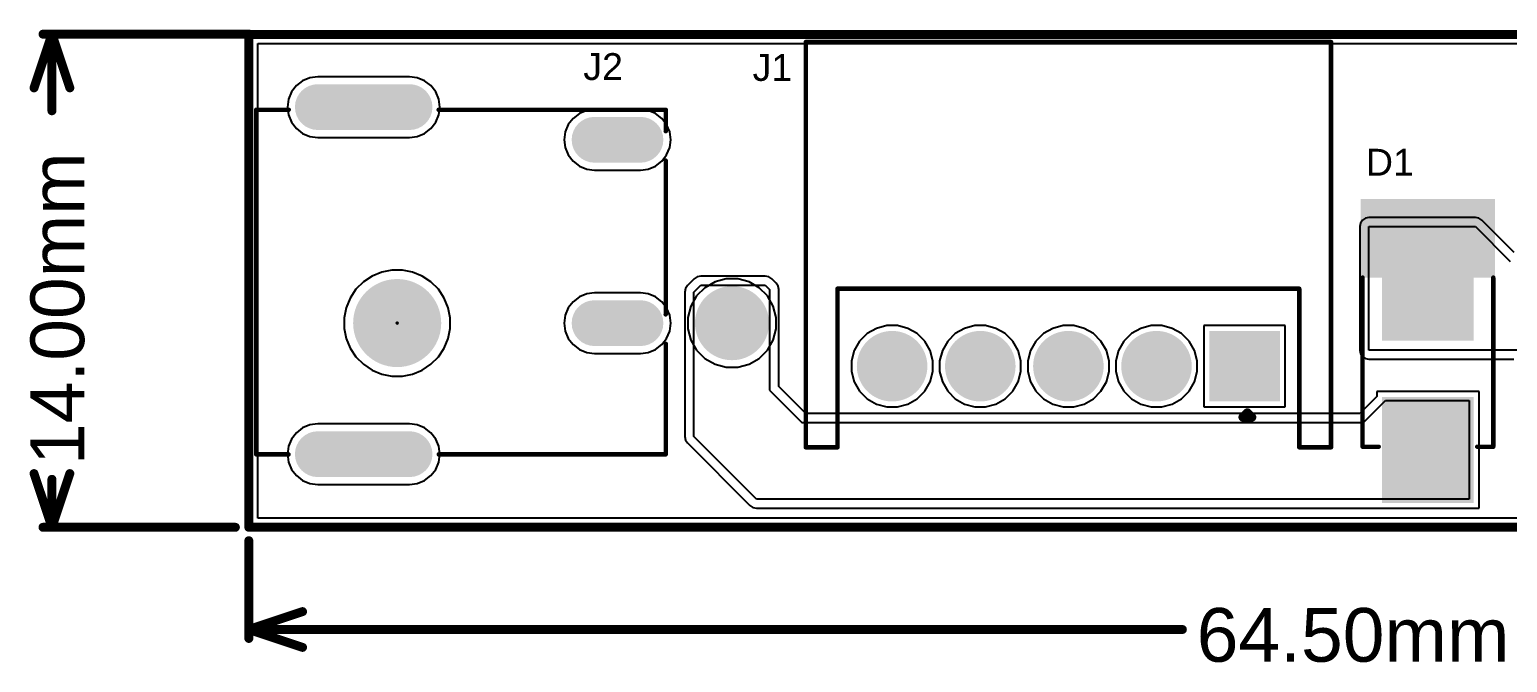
# Model space of a CAD drawing. Header units: inches. Extents: x -0.24 to 2.54, y -0.15 to 0.56.
# Drawn here: x -0.245 to 1.406, y -0.151 to 0.556 of the extents above; entities that cross this region are included whole.
import ezdxf

# ---------------------------------------------------------------- set-up
doc = ezdxf.new("R2010")
doc.units = ezdxf.units.IN
doc.header["$MEASUREMENT"] = 0
for name, color, linetype in [('Board Outline', 216, 'Continuous'), ('Bottom Layer', 5, 'Continuous'), ('Bottom Solder', 6, 'Continuous'), ('Multi-Layer', 9, 'Continuous'), ('Pad Holes', 156, 'Continuous'), ('Top Layer', 1, 'Continuous'), ('Top Overlay', 2, 'Continuous'), ('Top Paste', 8, 'Continuous'), ('Top Solder', 216, 'Continuous')]:
    doc.layers.add(name, color=color, linetype=linetype)
doc.styles.add('Arial', font='', dxfattribs={"height": 0.2})
doc.styles.get('Arial').set_extended_font_data('Arial')

# ---------------------------------------------------------------- blocks, each defined once
blk = doc.blocks.new('DC_044K_D025_1')
at = {"layer": 'Bottom Layer'}
h = blk.add_hatch(color=5, dxfattribs=at)
edge = h.paths.add_edge_path()
edge.add_arc((-0.1545, 0.1939), 0.0236, 270, 450)
edge.add_line((-0.1545, 0.2175), (-0.2569, 0.2175))
edge.add_arc((-0.2569, 0.1939), 0.0236, 90, 270)
edge.add_line((-0.2569, 0.1703), (-0.1545, 0.1703))
h = blk.add_hatch(color=5, dxfattribs=at)
edge = h.paths.add_edge_path()
edge.add_arc((0.1034, 0.1574), 0.0236, 270, 450)
edge.add_line((0.1034, 0.181), (0.0522, 0.181))
edge.add_arc((0.0522, 0.1574), 0.0236, 90, 270)
edge.add_line((0.0522, 0.1337), (0.1034, 0.1337))
h = blk.add_hatch(color=5, dxfattribs=at)
edge = h.paths.add_edge_path()
edge.add_arc((0.2057, -0.0475), 0.0394, 0, 360)
h = blk.add_hatch(color=5, dxfattribs=at)
edge = h.paths.add_edge_path()
edge.add_arc((0.1034, -0.0475), 0.0236, 270, 450)
edge.add_line((0.1034, -0.0239), (0.0522, -0.0239))
edge.add_arc((0.0522, -0.0475), 0.0236, 90, 270)
edge.add_line((0.0522, -0.0711), (0.1034, -0.0711))
h = blk.add_hatch(color=5, dxfattribs=at)
edge = h.paths.add_edge_path()
edge.add_arc((-0.1545, -0.1939), 0.0236, 270, 450)
edge.add_line((-0.1545, -0.1703), (-0.2569, -0.1703))
edge.add_arc((-0.2569, -0.1939), 0.0236, 90, 270)
edge.add_line((-0.2569, -0.2175), (-0.1545, -0.2175))
at = {"layer": 'Bottom Solder'}
h = blk.add_hatch(color=6, dxfattribs=at)
edge = h.paths.add_edge_path()
edge.add_arc((-0.1545, 0.1939), 0.0256, 270, 450)
edge.add_line((-0.1545, 0.2195), (-0.2569, 0.2195))
edge.add_arc((-0.2569, 0.1939), 0.0256, 90, 270)
edge.add_line((-0.2569, 0.1683), (-0.1545, 0.1683))
h = blk.add_hatch(color=6, dxfattribs=at)
edge = h.paths.add_edge_path()
edge.add_arc((0.1034, 0.1574), 0.0256, 270, 450)
edge.add_line((0.1034, 0.183), (0.0522, 0.183))
edge.add_arc((0.0522, 0.1574), 0.0256, 90, 270)
edge.add_line((0.0522, 0.1317), (0.1034, 0.1317))
h = blk.add_hatch(color=6, dxfattribs=at)
edge = h.paths.add_edge_path()
edge.add_arc((0.2057, -0.0475), 0.0414, 0, 360)
h = blk.add_hatch(color=6, dxfattribs=at)
edge = h.paths.add_edge_path()
edge.add_arc((0.1034, -0.0475), 0.0256, 270, 450)
edge.add_line((0.1034, -0.0219), (0.0522, -0.0219))
edge.add_arc((0.0522, -0.0475), 0.0256, 90, 270)
edge.add_line((0.0522, -0.0731), (0.1034, -0.0731))
h = blk.add_hatch(color=6, dxfattribs=at)
edge = h.paths.add_edge_path()
edge.add_arc((-0.1683, -0.0474), 0.002, 0, 360)
h = blk.add_hatch(color=6, dxfattribs=at)
edge = h.paths.add_edge_path()
edge.add_arc((-0.1545, -0.1939), 0.0256, 270, 450)
edge.add_line((-0.1545, -0.1683), (-0.2569, -0.1683))
edge.add_arc((-0.2569, -0.1939), 0.0256, 90, 270)
edge.add_line((-0.2569, -0.2195), (-0.1545, -0.2195))
at = {"layer": 'Multi-Layer'}
h = blk.add_hatch(color=9, dxfattribs=at)
edge = h.paths.add_edge_path()
edge.add_arc((-0.1545, 0.1939), 0.0236, 270, 450)
edge.add_line((-0.1545, 0.2175), (-0.2569, 0.2175))
edge.add_arc((-0.2569, 0.1939), 0.0236, 90, 270)
edge.add_line((-0.2569, 0.1703), (-0.1545, 0.1703))
h = blk.add_hatch(color=9, dxfattribs=at)
edge = h.paths.add_edge_path()
edge.add_arc((0.1034, 0.1574), 0.0236, 270, 450)
edge.add_line((0.1034, 0.181), (0.0522, 0.181))
edge.add_arc((0.0522, 0.1574), 0.0236, 90, 270)
edge.add_line((0.0522, 0.1337), (0.1034, 0.1337))
h = blk.add_hatch(color=9, dxfattribs=at)
edge = h.paths.add_edge_path()
edge.add_arc((0.2057, -0.0475), 0.0394, 0, 360)
h = blk.add_hatch(color=9, dxfattribs=at)
edge = h.paths.add_edge_path()
edge.add_arc((0.1034, -0.0475), 0.0236, 270, 450)
edge.add_line((0.1034, -0.0239), (0.0522, -0.0239))
edge.add_arc((0.0522, -0.0475), 0.0236, 90, 270)
edge.add_line((0.0522, -0.0711), (0.1034, -0.0711))
h = blk.add_hatch(color=9, dxfattribs=at)
edge = h.paths.add_edge_path()
edge.add_arc((-0.1545, -0.1939), 0.0236, 270, 450)
edge.add_line((-0.1545, -0.1703), (-0.2569, -0.1703))
edge.add_arc((-0.2569, -0.1939), 0.0236, 90, 270)
edge.add_line((-0.2569, -0.2175), (-0.1545, -0.2175))
at = {"layer": 'Pad Holes'}
h = blk.add_hatch(color=7, dxfattribs=at)
edge = h.paths.add_edge_path()
edge.add_arc((-0.1585, 0.1939), 0.0118, 270, 450)
edge.add_line((-0.1585, 0.2057), (-0.253, 0.2057))
edge.add_arc((-0.253, 0.1939), 0.0118, 90, 270)
edge.add_line((-0.253, 0.1821), (-0.1585, 0.1821))
h = blk.add_hatch(color=7, dxfattribs=at)
edge = h.paths.add_edge_path()
edge.add_arc((0.1053, 0.1573), 0.0118, 270, 450)
edge.add_line((0.1053, 0.1691), (0.0502, 0.1691))
edge.add_arc((0.0502, 0.1573), 0.0118, 90, 270)
edge.add_line((0.0502, 0.1455), (0.1053, 0.1455))
h = blk.add_hatch(color=7, dxfattribs=at)
edge = h.paths.add_edge_path()
edge.add_arc((-0.1683, -0.0474), 0.0492, 0, 360)
h = blk.add_hatch(color=7, dxfattribs=at)
edge = h.paths.add_edge_path()
edge.add_arc((0.2057, -0.0474), 0.0256, 0, 360)
h = blk.add_hatch(color=7, dxfattribs=at)
edge = h.paths.add_edge_path()
edge.add_arc((0.1053, -0.0475), 0.0118, 270, 450)
edge.add_line((0.1053, -0.0357), (0.0502, -0.0357))
edge.add_arc((0.0502, -0.0475), 0.0118, 90, 270)
edge.add_line((0.0502, -0.0593), (0.1053, -0.0593))
h = blk.add_hatch(color=7, dxfattribs=at)
edge = h.paths.add_edge_path()
edge.add_arc((-0.1585, -0.1939), 0.0118, 270, 450)
edge.add_line((-0.1585, -0.1821), (-0.253, -0.1821))
edge.add_arc((-0.253, -0.1939), 0.0118, 90, 270)
edge.add_line((-0.253, -0.2057), (-0.1585, -0.2057))
at = {"layer": 'Top Layer'}
h = blk.add_hatch(color=1, dxfattribs=at)
edge = h.paths.add_edge_path()
edge.add_arc((-0.1545, 0.1939), 0.0236, 270, 450)
edge.add_line((-0.1545, 0.2175), (-0.2569, 0.2175))
edge.add_arc((-0.2569, 0.1939), 0.0236, 90, 270)
edge.add_line((-0.2569, 0.1703), (-0.1545, 0.1703))
h = blk.add_hatch(color=1, dxfattribs=at)
edge = h.paths.add_edge_path()
edge.add_arc((0.1034, 0.1574), 0.0236, 270, 450)
edge.add_line((0.1034, 0.181), (0.0522, 0.181))
edge.add_arc((0.0522, 0.1574), 0.0236, 90, 270)
edge.add_line((0.0522, 0.1337), (0.1034, 0.1337))
h = blk.add_hatch(color=1, dxfattribs=at)
edge = h.paths.add_edge_path()
edge.add_arc((0.2057, -0.0475), 0.0394, 0, 360)
h = blk.add_hatch(color=1, dxfattribs=at)
edge = h.paths.add_edge_path()
edge.add_arc((0.1034, -0.0475), 0.0236, 270, 450)
edge.add_line((0.1034, -0.0239), (0.0522, -0.0239))
edge.add_arc((0.0522, -0.0475), 0.0236, 90, 270)
edge.add_line((0.0522, -0.0711), (0.1034, -0.0711))
h = blk.add_hatch(color=1, dxfattribs=at)
edge = h.paths.add_edge_path()
edge.add_arc((-0.1545, -0.1939), 0.0236, 270, 450)
edge.add_line((-0.1545, -0.1703), (-0.2569, -0.1703))
edge.add_arc((-0.2569, -0.1939), 0.0236, 90, 270)
edge.add_line((-0.2569, -0.2175), (-0.1545, -0.2175))
at = {"layer": 'Top Solder'}
h = blk.add_hatch(color=216, dxfattribs=at)
edge = h.paths.add_edge_path()
edge.add_arc((-0.1545, 0.1939), 0.0256, 270, 450)
edge.add_line((-0.1545, 0.2195), (-0.2569, 0.2195))
edge.add_arc((-0.2569, 0.1939), 0.0256, 90, 270)
edge.add_line((-0.2569, 0.1683), (-0.1545, 0.1683))
h = blk.add_hatch(color=216, dxfattribs=at)
edge = h.paths.add_edge_path()
edge.add_arc((0.1034, 0.1574), 0.0256, 270, 450)
edge.add_line((0.1034, 0.183), (0.0522, 0.183))
edge.add_arc((0.0522, 0.1574), 0.0256, 90, 270)
edge.add_line((0.0522, 0.1317), (0.1034, 0.1317))
h = blk.add_hatch(color=216, dxfattribs=at)
edge = h.paths.add_edge_path()
edge.add_arc((0.2057, -0.0475), 0.0414, 0, 360)
h = blk.add_hatch(color=216, dxfattribs=at)
edge = h.paths.add_edge_path()
edge.add_arc((0.1034, -0.0475), 0.0256, 270, 450)
edge.add_line((0.1034, -0.0219), (0.0522, -0.0219))
edge.add_arc((0.0522, -0.0475), 0.0256, 90, 270)
edge.add_line((0.0522, -0.0731), (0.1034, -0.0731))
h = blk.add_hatch(color=216, dxfattribs=at)
edge = h.paths.add_edge_path()
edge.add_arc((-0.1683, -0.0474), 0.002, 0, 360)
h = blk.add_hatch(color=216, dxfattribs=at)
edge = h.paths.add_edge_path()
edge.add_arc((-0.1545, -0.1939), 0.0256, 270, 450)
edge.add_line((-0.1545, -0.1683), (-0.2569, -0.1683))
edge.add_arc((-0.2569, -0.1939), 0.0256, 90, 270)
edge.add_line((-0.2569, -0.2195), (-0.1545, -0.2195))
at = {"layer": 'Top Overlay'}
for points in [[(-0.3258, 0.0811, 0.005, 0.005, 0), (-0.3258, 0.1909, 0.005, 0.005, 0)], [(-0.3258, 0.1909, 0.005, 0.005, 0), (-0.2895, 0.1909, 0.005, 0.005, 0)], [(-0.1219, 0.1909, 0.005, 0.005, 0), (0.1317, 0.1909, 0.005, 0.005, 0)], [(0.1317, 0.167, 0.005, 0.005, 0), (0.1317, 0.1909, 0.005, 0.005, 0)], [(0.1317, -0.0377, 0.005, 0.005, 0), (0.1317, 0.1341, 0.005, 0.005, 0)], [(-0.3258, -0.0439, 0.005, 0.005, 0), (-0.3258, 0.0811, 0.005, 0.005, 0)], [(-0.3258, -0.1941, 0.005, 0.005, 0), (-0.3258, -0.0439, 0.005, 0.005, 0)], [(0.1317, -0.1941, 0.005, 0.005, 0), (0.1317, -0.0706, 0.005, 0.005, 0)], [(-0.3258, -0.1941, 0.005, 0.005, 0), (-0.2896, -0.1941, 0.005, 0.005, 0)], [(-0.1218, -0.1941, 0.005, 0.005, 0), (0.1317, -0.1941, 0.005, 0.005, 0)]]:
    blk.add_lwpolyline(points, format="xyseb", dxfattribs=at)
for points in [[(-0.327, 0.1909, 0.0025, 0.0025, 1), (-0.3245, 0.1909, 0.0025, 0.0025, 1)], [(-0.327, 0.1909, 0.0025, 0.0025, 1), (-0.3245, 0.1909, 0.0025, 0.0025, 1)], [(-0.2907, 0.1909, 0.0025, 0.0025, 1), (-0.2882, 0.1909, 0.0025, 0.0025, 1)], [(-0.1232, 0.1909, 0.0025, 0.0025, 1), (-0.1207, 0.1909, 0.0025, 0.0025, 1)], [(0.1304, 0.1909, 0.0025, 0.0025, 1), (0.1329, 0.1909, 0.0025, 0.0025, 1)], [(0.1304, 0.1909, 0.0025, 0.0025, 1), (0.1329, 0.1909, 0.0025, 0.0025, 1)], [(0.1304, 0.167, 0.0025, 0.0025, 1), (0.1329, 0.167, 0.0025, 0.0025, 1)], [(0.1304, 0.1341, 0.0025, 0.0025, 1), (0.1329, 0.1341, 0.0025, 0.0025, 1)], [(-0.327, 0.0811, 0.0025, 0.0025, 1), (-0.3245, 0.0811, 0.0025, 0.0025, 1)], [(-0.327, 0.0811, 0.0025, 0.0025, 1), (-0.3245, 0.0811, 0.0025, 0.0025, 1)], [(-0.327, -0.0439, 0.0025, 0.0025, 1), (-0.3245, -0.0439, 0.0025, 0.0025, 1)], [(-0.327, -0.0439, 0.0025, 0.0025, 1), (-0.3245, -0.0439, 0.0025, 0.0025, 1)], [(0.1304, -0.0377, 0.0025, 0.0025, 1), (0.1329, -0.0377, 0.0025, 0.0025, 1)], [(0.1304, -0.0706, 0.0025, 0.0025, 1), (0.1329, -0.0706, 0.0025, 0.0025, 1)], [(-0.327, -0.1941, 0.0025, 0.0025, 1), (-0.3245, -0.1941, 0.0025, 0.0025, 1)], [(-0.327, -0.1941, 0.0025, 0.0025, 1), (-0.3245, -0.1941, 0.0025, 0.0025, 1)], [(-0.2909, -0.1941, 0.0025, 0.0025, 1), (-0.2884, -0.1941, 0.0025, 0.0025, 1)], [(-0.1231, -0.1941, 0.0025, 0.0025, 1), (-0.1206, -0.1941, 0.0025, 0.0025, 1)], [(0.1304, -0.1941, 0.0025, 0.0025, 1), (0.1329, -0.1941, 0.0025, 0.0025, 1)], [(0.1304, -0.1941, 0.0025, 0.0025, 1), (0.1329, -0.1941, 0.0025, 0.0025, 1)]]:
    blk.add_lwpolyline(points, format="xyseb", close=True, dxfattribs=at)
blk = doc.blocks.new('S5B_XH_A_LF__SN__2')
at = {"layer": 'Bottom Layer'}
blk.add_hatch(color=5, dxfattribs=at).paths.add_polyline_path([(-0.2323, 0.0354), (-0.1614, 0.0354), (-0.1614, -0.0354), (-0.2323, -0.0354)])
h = blk.add_hatch(color=5, dxfattribs=at)
edge = h.paths.add_edge_path()
edge.add_arc((-0.0984, 0), 0.0354, 0, 360)
h = blk.add_hatch(color=5, dxfattribs=at)
edge = h.paths.add_edge_path()
edge.add_arc((0, 0), 0.0354, 0, 360)
h = blk.add_hatch(color=5, dxfattribs=at)
edge = h.paths.add_edge_path()
edge.add_arc((0.0984, 0), 0.0354, 0, 360)
h = blk.add_hatch(color=5, dxfattribs=at)
edge = h.paths.add_edge_path()
edge.add_arc((0.1969, 0), 0.0354, 0, 360)
at = {"layer": 'Bottom Solder'}
blk.add_hatch(color=6, dxfattribs=at).paths.add_polyline_path([(-0.2363, 0.0394), (-0.1574, 0.0394), (-0.1574, -0.0394), (-0.2363, -0.0394)])
h = blk.add_hatch(color=6, dxfattribs=at)
edge = h.paths.add_edge_path()
edge.add_arc((-0.0984, 0), 0.0394, 0, 360)
h = blk.add_hatch(color=6, dxfattribs=at)
edge = h.paths.add_edge_path()
edge.add_arc((0, 0), 0.0394, 0, 360)
h = blk.add_hatch(color=6, dxfattribs=at)
edge = h.paths.add_edge_path()
edge.add_arc((0.0984, 0), 0.0394, 0, 360)
h = blk.add_hatch(color=6, dxfattribs=at)
edge = h.paths.add_edge_path()
edge.add_arc((0.1969, 0), 0.0394, 0, 360)
at = {"layer": 'Multi-Layer'}
blk.add_hatch(color=9, dxfattribs=at).paths.add_polyline_path([(-0.2323, 0.0354), (-0.1614, 0.0354), (-0.1614, -0.0354), (-0.2323, -0.0354)])
h = blk.add_hatch(color=9, dxfattribs=at)
edge = h.paths.add_edge_path()
edge.add_arc((-0.0984, 0), 0.0354, 0, 360)
h = blk.add_hatch(color=9, dxfattribs=at)
edge = h.paths.add_edge_path()
edge.add_arc((0, 0), 0.0354, 0, 360)
h = blk.add_hatch(color=9, dxfattribs=at)
edge = h.paths.add_edge_path()
edge.add_arc((0.0984, 0), 0.0354, 0, 360)
h = blk.add_hatch(color=9, dxfattribs=at)
edge = h.paths.add_edge_path()
edge.add_arc((0.1969, 0), 0.0354, 0, 360)
at = {"layer": 'Pad Holes'}
h = blk.add_hatch(color=7, dxfattribs=at)
edge = h.paths.add_edge_path()
edge.add_arc((-0.1969, 0), 0.0197, 0, 360)
h = blk.add_hatch(color=7, dxfattribs=at)
edge = h.paths.add_edge_path()
edge.add_arc((-0.0984, 0), 0.0197, 0, 360)
h = blk.add_hatch(color=7, dxfattribs=at)
edge = h.paths.add_edge_path()
edge.add_arc((0, 0), 0.0197, 0, 360)
h = blk.add_hatch(color=7, dxfattribs=at)
edge = h.paths.add_edge_path()
edge.add_arc((0.0984, 0), 0.0197, 0, 360)
h = blk.add_hatch(color=7, dxfattribs=at)
edge = h.paths.add_edge_path()
edge.add_arc((0.1969, 0), 0.0197, 0, 360)
at = {"layer": 'Top Layer'}
blk.add_hatch(color=1, dxfattribs=at).paths.add_polyline_path([(-0.2323, 0.0354), (-0.1614, 0.0354), (-0.1614, -0.0354), (-0.2323, -0.0354)])
h = blk.add_hatch(color=1, dxfattribs=at)
edge = h.paths.add_edge_path()
edge.add_arc((-0.0984, 0), 0.0354, 0, 360)
h = blk.add_hatch(color=1, dxfattribs=at)
edge = h.paths.add_edge_path()
edge.add_arc((0, 0), 0.0354, 0, 360)
h = blk.add_hatch(color=1, dxfattribs=at)
edge = h.paths.add_edge_path()
edge.add_arc((0.0984, 0), 0.0354, 0, 360)
h = blk.add_hatch(color=1, dxfattribs=at)
edge = h.paths.add_edge_path()
edge.add_arc((0.1969, 0), 0.0354, 0, 360)
at = {"layer": 'Top Solder'}
blk.add_hatch(color=216, dxfattribs=at).paths.add_polyline_path([(-0.2363, 0.0394), (-0.1574, 0.0394), (-0.1574, -0.0394), (-0.2363, -0.0394)])
h = blk.add_hatch(color=216, dxfattribs=at)
edge = h.paths.add_edge_path()
edge.add_arc((-0.0984, 0), 0.0394, 0, 360)
h = blk.add_hatch(color=216, dxfattribs=at)
edge = h.paths.add_edge_path()
edge.add_arc((0, 0), 0.0394, 0, 360)
h = blk.add_hatch(color=216, dxfattribs=at)
edge = h.paths.add_edge_path()
edge.add_arc((0.0984, 0), 0.0394, 0, 360)
h = blk.add_hatch(color=216, dxfattribs=at)
edge = h.paths.add_edge_path()
edge.add_arc((0.1969, 0), 0.0394, 0, 360)
at = {"layer": 'Top Overlay'}
for points in [[(-0.2579, 0.0906, 0.005, 0.005, 0), (-0.2933, 0.0906, 0.005, 0.005, 0)], [(-0.2933, 0.0906, 0.005, 0.005, 0), (-0.2933, -0.3622, 0.005, 0.005, 0)], [(-0.2579, 0.0906, 0.005, 0.005, 0), (-0.2579, -0.0866, 0.005, 0.005, 0)], [(0.2579, 0.0906, 0.005, 0.005, 0), (0.2579, -0.0866, 0.005, 0.005, 0)], [(0.2933, 0.0906, 0.005, 0.005, 0), (0.2579, 0.0906, 0.005, 0.005, 0)], [(0.2933, 0.0906, 0.005, 0.005, 0), (0.2933, -0.3622, 0.005, 0.005, 0)], [(-0.1949, 0.057, 0.01, 0.01, 0), (-0.2049, 0.057, 0.01, 0.01, 0)], [(-0.1999, 0.052, 0.01, 0.01, 0), (-0.2049, 0.057, 0.01, 0.01, 0)], [(-0.1949, 0.057, 0.01, 0.01, 0), (-0.1999, 0.052, 0.01, 0.01, 0)], [(0.2579, -0.0866, 0.005, 0.005, 0), (-0.2579, -0.0866, 0.005, 0.005, 0)], [(0.2933, -0.3622, 0.005, 0.005, 0), (-0.2933, -0.3622, 0.005, 0.005, 0)]]:
    blk.add_lwpolyline(points, format="xyseb", dxfattribs=at)
for points in [[(-0.2946, 0.0906, 0.0025, 0.0025, 1), (-0.2921, 0.0906, 0.0025, 0.0025, 1)], [(-0.2946, 0.0906, 0.0025, 0.0025, 1), (-0.2921, 0.0906, 0.0025, 0.0025, 1)], [(-0.2591, 0.0906, 0.0025, 0.0025, 1), (-0.2566, 0.0906, 0.0025, 0.0025, 1)], [(-0.2591, 0.0906, 0.0025, 0.0025, 1), (-0.2566, 0.0906, 0.0025, 0.0025, 1)], [(0.2566, 0.0906, 0.0025, 0.0025, 1), (0.2591, 0.0906, 0.0025, 0.0025, 1)], [(0.2566, 0.0906, 0.0025, 0.0025, 1), (0.2591, 0.0906, 0.0025, 0.0025, 1)], [(0.2921, 0.0906, 0.0025, 0.0025, 1), (0.2946, 0.0906, 0.0025, 0.0025, 1)], [(0.2921, 0.0906, 0.0025, 0.0025, 1), (0.2946, 0.0906, 0.0025, 0.0025, 1)], [(-0.2074, 0.057, 0.005, 0.005, 1), (-0.2024, 0.057, 0.005, 0.005, 1)], [(-0.2074, 0.057, 0.005, 0.005, 1), (-0.2024, 0.057, 0.005, 0.005, 1)], [(-0.2024, 0.052, 0.005, 0.005, 1), (-0.1974, 0.052, 0.005, 0.005, 1)], [(-0.2024, 0.052, 0.005, 0.005, 1), (-0.1974, 0.052, 0.005, 0.005, 1)], [(-0.1974, 0.057, 0.005, 0.005, 1), (-0.1924, 0.057, 0.005, 0.005, 1)], [(-0.1974, 0.057, 0.005, 0.005, 1), (-0.1924, 0.057, 0.005, 0.005, 1)], [(-0.2591, -0.0866, 0.0025, 0.0025, 1), (-0.2566, -0.0866, 0.0025, 0.0025, 1)], [(-0.2591, -0.0866, 0.0025, 0.0025, 1), (-0.2566, -0.0866, 0.0025, 0.0025, 1)], [(0.2566, -0.0866, 0.0025, 0.0025, 1), (0.2591, -0.0866, 0.0025, 0.0025, 1)], [(0.2566, -0.0866, 0.0025, 0.0025, 1), (0.2591, -0.0866, 0.0025, 0.0025, 1)], [(-0.2946, -0.3622, 0.0025, 0.0025, 1), (-0.2921, -0.3622, 0.0025, 0.0025, 1)], [(-0.2946, -0.3622, 0.0025, 0.0025, 1), (-0.2921, -0.3622, 0.0025, 0.0025, 1)], [(0.2921, -0.3622, 0.0025, 0.0025, 1), (0.2946, -0.3622, 0.0025, 0.0025, 1)], [(0.2921, -0.3622, 0.0025, 0.0025, 1), (0.2946, -0.3622, 0.0025, 0.0025, 1)]]:
    blk.add_lwpolyline(points, format="xyseb", close=True, dxfattribs=at)
blk = doc.blocks.new('SMB__4')
at = {"layer": 'Top Layer'}
for points in [[(-0.1457, -0.0472), (-0.1457, 0.0472), (-0.0354, 0.0472), (-0.0354, -0.0472)], [(0.0354, -0.0472), (0.0354, 0.0472), (0.1457, 0.0472), (0.1457, -0.0472)]]:
    blk.add_hatch(color=1, dxfattribs=at).paths.add_polyline_path(points)
at = {"layer": 'Top Overlay'}
for points in [[(0.102, 0.049), (0.19, 0.049), (0.19, 0.075), (0.102, 0.075)], [(0.147, -0.065), (0.19, -0.065), (0.19, 0.053), (0.147, 0.053)], [(0.102, -0.075), (0.19, -0.075), (0.19, -0.049), (0.102, -0.049)]]:
    blk.add_hatch(color=2, dxfattribs=at).paths.add_polyline_path(points)
at = {"layer": 'Top Paste'}
for points in [[(-0.1457, -0.0472), (-0.1457, 0.0472), (-0.0354, 0.0472), (-0.0354, -0.0472)], [(0.0354, -0.0472), (0.0354, 0.0472), (0.1457, 0.0472), (0.1457, -0.0472)]]:
    blk.add_hatch(color=8, dxfattribs=at).paths.add_polyline_path(points)
at = {"layer": 'Top Solder'}
for points in [[(-0.1497, -0.0512), (-0.1497, 0.0512), (-0.0314, 0.0512), (-0.0314, -0.0512)], [(0.0314, -0.0512), (0.0314, 0.0512), (0.1497, 0.0512), (0.1497, -0.0512)]]:
    blk.add_hatch(color=216, dxfattribs=at).paths.add_polyline_path(points)
at = {"layer": 'Top Overlay'}
for points in [[(-0.087, 0.073, 0.005, 0.005, 0), (-0.087, 0.055, 0.005, 0.005, 0)], [(-0.087, 0.073, 0.005, 0.005, 0), (0.102, 0.073, 0.005, 0.005, 0)], [(-0.087, -0.055, 0.005, 0.005, 0), (-0.087, -0.073, 0.005, 0.005, 0)], [(-0.087, -0.073, 0.005, 0.005, 0), (0.102, -0.073, 0.005, 0.005, 0)]]:
    blk.add_lwpolyline(points, format="xyseb", dxfattribs=at)
for points in [[(-0.0882, 0.073, 0.0025, 0.0025, 1), (-0.0858, 0.073, 0.0025, 0.0025, 1)], [(-0.0882, 0.073, 0.0025, 0.0025, 1), (-0.0858, 0.073, 0.0025, 0.0025, 1)], [(0.1008, 0.073, 0.0025, 0.0025, 1), (0.1032, 0.073, 0.0025, 0.0025, 1)], [(-0.0882, 0.055, 0.0025, 0.0025, 1), (-0.0858, 0.055, 0.0025, 0.0025, 1)], [(-0.0882, -0.055, 0.0025, 0.0025, 1), (-0.0858, -0.055, 0.0025, 0.0025, 1)], [(-0.0882, -0.073, 0.0025, 0.0025, 1), (-0.0858, -0.073, 0.0025, 0.0025, 1)], [(-0.0882, -0.073, 0.0025, 0.0025, 1), (-0.0858, -0.073, 0.0025, 0.0025, 1)], [(0.1008, -0.073, 0.0025, 0.0025, 1), (0.1032, -0.073, 0.0025, 0.0025, 1)]]:
    blk.add_lwpolyline(points, format="xyseb", close=True, dxfattribs=at)

msp = doc.modelspace()

# ---------------------------------------------------------------- linework, layer by layer
at = {"layer": 'Board Outline'}
for points in [[(0, 0, 0.01, 0.01, 0), (0, 0.5512, 0.01, 0.01, 0)], [(0, 0.5507, 0.01, 0.01, 0), (2.5394, 0.5507, 0.01, 0.01, 0)], [(0, 0, 0.01, 0.01, 0), (2.5394, 0, 0.01, 0.01, 0)]]:
    msp.add_lwpolyline(points, format="xyseb", dxfattribs=at)
for points in [[(-0.0025, 0.5512, 0.005, 0.005, 1), (0.0025, 0.5512, 0.005, 0.005, 1)], [(-0.0025, 0.5507, 0.005, 0.005, 1), (0.0025, 0.5507, 0.005, 0.005, 1)], [(-0.0025, 0, 0.005, 0.005, 1), (0.0025, 0, 0.005, 0.005, 1)], [(-0.0025, 0, 0.005, 0.005, 1), (0.0025, 0, 0.005, 0.005, 1)]]:
    msp.add_lwpolyline(points, format="xyseb", close=True, dxfattribs=at)
at = {"layer": 'Bottom Layer'}
for p, q in [((0.0102, 0.0102), (0.0102, 0.5405)), ((0.0102, 0.5405), (2.5292, 0.5405)), ((0.1377, 0.2806), (0.128, 0.2741)), ((0.1484, 0.2851), (0.1377, 0.2806)), ((0.1599, 0.2874), (0.1484, 0.2851)), ((0.1715, 0.2874), (0.1599, 0.2874)), ((0.183, 0.2851), (0.1715, 0.2874)), ((0.1937, 0.2806), (0.183, 0.2851)), ((0.2034, 0.2741), (0.1937, 0.2806)), ((0.1197, 0.2659), (0.1132, 0.2562)), ((0.128, 0.2741), (0.1197, 0.2659)), ((0.2117, 0.2659), (0.2034, 0.2741)), ((0.2182, 0.2562), (0.2117, 0.2659)), ((0.5094, 0.2676), (0.5002, 0.2585)), ((0.5207, 0.2741), (0.5094, 0.2676)), ((0.5332, 0.2775), (0.5207, 0.2741)), ((0.5462, 0.2775), (0.5332, 0.2775)), ((0.5588, 0.2741), (0.5462, 0.2775)), ((0.57, 0.2676), (0.5588, 0.2741)), ((0.5792, 0.2585), (0.57, 0.2676)), ((0.1132, 0.2562), (0.1088, 0.2454)), ((0.2226, 0.2454), (0.2182, 0.2562)), ((0.5002, 0.2585), (0.4937, 0.2472)), ((0.5857, 0.2472), (0.5792, 0.2585)), ((0.1088, 0.2454), (0.1065, 0.234)), ((0.1065, 0.234), (0.1065, 0.2223)), ((0.2249, 0.234), (0.2226, 0.2454)), ((0.2249, 0.2223), (0.2249, 0.234)), ((0.4937, 0.2472), (0.4904, 0.2346)), ((0.4904, 0.2346), (0.4904, 0.2216)), ((0.5891, 0.2346), (0.5857, 0.2472)), ((0.5891, 0.2216), (0.5891, 0.2346)), ((0.1065, 0.2223), (0.1088, 0.2109)), ((0.2226, 0.2109), (0.2249, 0.2223)), ((0.4904, 0.2216), (0.4937, 0.2091)), ((0.5857, 0.2091), (0.5891, 0.2216)), ((0.7891, 0.2164), (0.7806, 0.2079)), ((0.7995, 0.2223), (0.7891, 0.2164)), ((0.811, 0.2254), (0.7995, 0.2223)), ((0.823, 0.2254), (0.811, 0.2254)), ((0.8345, 0.2223), (0.823, 0.2254)), ((0.8449, 0.2164), (0.8345, 0.2223)), ((0.8534, 0.2079), (0.8449, 0.2164)), ((0.8875, 0.2164), (0.8791, 0.2079)), ((0.8979, 0.2223), (0.8875, 0.2164)), ((0.9094, 0.2254), (0.8979, 0.2223)), ((0.9214, 0.2254), (0.9094, 0.2254)), ((0.933, 0.2223), (0.9214, 0.2254)), ((0.9433, 0.2164), (0.933, 0.2223)), ((0.9518, 0.2079), (0.9433, 0.2164)), ((0.986, 0.2164), (0.9775, 0.2079)), ((0.9963, 0.2223), (0.986, 0.2164)), ((1.0079, 0.2254), (0.9963, 0.2223)), ((1.0198, 0.2254), (1.0079, 0.2254)), ((1.0314, 0.2223), (1.0198, 0.2254)), ((1.0417, 0.2164), (1.0314, 0.2223)), ((1.0502, 0.2079), (1.0417, 0.2164)), ((1.1577, 0.2254), (1.0668, 0.2254)), ((1.0668, 0.2254), (1.0668, 0.1346)), ((1.1577, 0.1346), (1.1577, 0.2254)), ((0.1088, 0.2109), (0.1132, 0.2001)), ((0.1132, 0.2001), (0.1197, 0.1904)), ((0.2117, 0.1904), (0.2182, 0.2001)), ((0.2182, 0.2001), (0.2226, 0.2109)), ((0.4937, 0.2091), (0.5002, 0.1978)), ((0.5792, 0.1978), (0.5857, 0.2091)), ((0.7806, 0.2079), (0.7747, 0.1975)), ((0.8593, 0.1975), (0.8534, 0.2079)), ((0.8791, 0.2079), (0.8731, 0.1975)), ((0.9578, 0.1975), (0.9518, 0.2079)), ((0.9775, 0.2079), (0.9715, 0.1975)), ((1.0562, 0.1975), (1.0502, 0.2079)), ((0.1197, 0.1904), (0.128, 0.1822)), ((0.128, 0.1822), (0.1377, 0.1757)), ((0.1937, 0.1757), (0.2034, 0.1822)), ((0.2034, 0.1822), (0.2117, 0.1904)), ((0.5002, 0.1978), (0.5094, 0.1886)), ((0.5094, 0.1886), (0.5207, 0.1821)), ((0.5207, 0.1821), (0.5332, 0.1788)), ((0.5462, 0.1788), (0.5588, 0.1821)), ((0.5588, 0.1821), (0.57, 0.1886)), ((0.57, 0.1886), (0.5792, 0.1978)), ((0.7747, 0.1975), (0.7716, 0.186)), ((0.7716, 0.186), (0.7716, 0.174)), ((0.8624, 0.186), (0.8593, 0.1975)), ((0.8624, 0.174), (0.8624, 0.186)), ((0.8731, 0.1975), (0.87, 0.186)), ((0.87, 0.186), (0.87, 0.174)), ((0.9609, 0.186), (0.9578, 0.1975)), ((0.9609, 0.174), (0.9609, 0.186)), ((0.9715, 0.1975), (0.9684, 0.186)), ((0.9684, 0.186), (0.9684, 0.174)), ((1.0593, 0.186), (1.0562, 0.1975)), ((1.0593, 0.174), (1.0593, 0.186)), ((0.1377, 0.1757), (0.1484, 0.1712)), ((0.1484, 0.1712), (0.1599, 0.1689)), ((0.1599, 0.1689), (0.1715, 0.1689)), ((0.1715, 0.1689), (0.183, 0.1712)), ((0.183, 0.1712), (0.1937, 0.1757)), ((0.5332, 0.1788), (0.5462, 0.1788)), ((0.7716, 0.174), (0.7747, 0.1625)), ((0.8593, 0.1625), (0.8624, 0.174)), ((0.87, 0.174), (0.8731, 0.1625)), ((0.9578, 0.1625), (0.9609, 0.174)), ((0.9684, 0.174), (0.9715, 0.1625)), ((1.0562, 0.1625), (1.0593, 0.174)), ((0.7747, 0.1625), (0.7806, 0.1521)), ((0.7806, 0.1521), (0.7891, 0.1436)), ((0.8449, 0.1436), (0.8534, 0.1521)), ((0.8534, 0.1521), (0.8593, 0.1625)), ((0.8731, 0.1625), (0.8791, 0.1521)), ((0.8791, 0.1521), (0.8875, 0.1436)), ((0.9433, 0.1436), (0.9518, 0.1521)), ((0.9518, 0.1521), (0.9578, 0.1625)), ((0.9715, 0.1625), (0.9775, 0.1521)), ((0.9775, 0.1521), (0.986, 0.1436)), ((1.0417, 0.1436), (1.0502, 0.1521)), ((1.0502, 0.1521), (1.0562, 0.1625)), ((0.7891, 0.1436), (0.7995, 0.1377)), ((0.7995, 0.1377), (0.811, 0.1346)), ((0.811, 0.1346), (0.823, 0.1346)), ((0.823, 0.1346), (0.8345, 0.1377)), ((0.8345, 0.1377), (0.8449, 0.1436)), ((0.8875, 0.1436), (0.8979, 0.1377)), ((0.8979, 0.1377), (0.9094, 0.1346)), ((0.9094, 0.1346), (0.9214, 0.1346)), ((0.9214, 0.1346), (0.933, 0.1377)), ((0.933, 0.1377), (0.9433, 0.1436)), ((0.986, 0.1436), (0.9963, 0.1377)), ((0.9963, 0.1377), (1.0079, 0.1346)), ((1.0079, 0.1346), (1.0198, 0.1346)), ((1.0198, 0.1346), (1.0314, 0.1377)), ((1.0314, 0.1377), (1.0417, 0.1436)), ((1.0668, 0.1346), (1.1577, 0.1346)), ((2.5292, 0.0102), (0.0102, 0.0102))]:
    msp.add_line(p, q, dxfattribs=at)
at = {"layer": 'Top Layer'}
for p, q in [((0.0102, 0.0102), (0.0102, 0.5405)), ((0.0102, 0.5405), (1.7525, 0.5405)), ((0.0601, 0.4989), (0.0531, 0.4935)), ((0.0683, 0.5023), (0.0601, 0.4989)), ((0.0771, 0.5034), (0.0683, 0.5023)), ((0.1795, 0.5034), (0.0771, 0.5034)), ((0.1882, 0.5023), (0.1795, 0.5034)), ((0.1964, 0.4989), (0.1882, 0.5023)), ((0.2034, 0.4935), (0.1964, 0.4989)), ((0.0477, 0.4865), (0.0443, 0.4783)), ((0.0531, 0.4935), (0.0477, 0.4865)), ((0.2088, 0.4865), (0.2034, 0.4935)), ((0.2122, 0.4783), (0.2088, 0.4865)), ((0.0443, 0.4783), (0.0432, 0.4695)), ((0.0432, 0.4695), (0.0443, 0.4607)), ((0.2134, 0.4695), (0.2122, 0.4783)), ((0.2122, 0.4607), (0.2134, 0.4695)), ((0.3692, 0.4623), (0.3622, 0.4569)), ((0.3774, 0.4657), (0.3692, 0.4623)), ((0.3862, 0.4669), (0.3774, 0.4657)), ((0.4374, 0.4669), (0.3862, 0.4669)), ((0.4461, 0.4657), (0.4374, 0.4669)), ((0.4543, 0.4623), (0.4461, 0.4657)), ((0.4613, 0.4569), (0.4543, 0.4623)), ((0.0443, 0.4607), (0.0477, 0.4525)), ((0.0477, 0.4525), (0.0531, 0.4455)), ((0.2034, 0.4455), (0.2088, 0.4525)), ((0.2088, 0.4525), (0.2122, 0.4607)), ((0.3568, 0.4499), (0.3534, 0.4417)), ((0.3622, 0.4569), (0.3568, 0.4499)), ((0.4667, 0.4499), (0.4613, 0.4569)), ((0.4701, 0.4417), (0.4667, 0.4499)), ((0.0531, 0.4455), (0.0601, 0.4401)), ((0.0601, 0.4401), (0.0683, 0.4367)), ((0.0683, 0.4367), (0.0771, 0.4356)), ((0.0771, 0.4356), (0.1795, 0.4356)), ((0.1795, 0.4356), (0.1882, 0.4367)), ((0.1882, 0.4367), (0.1964, 0.4401)), ((0.1964, 0.4401), (0.2034, 0.4455)), ((0.3534, 0.4417), (0.3523, 0.433)), ((0.3523, 0.433), (0.3534, 0.4242)), ((0.4713, 0.433), (0.4701, 0.4417)), ((0.4701, 0.4242), (0.4713, 0.433)), ((0.3534, 0.4242), (0.3568, 0.416)), ((0.3568, 0.416), (0.3622, 0.409)), ((0.4613, 0.409), (0.4667, 0.416)), ((0.4667, 0.416), (0.4701, 0.4242)), ((0.3622, 0.409), (0.3692, 0.4036)), ((0.3692, 0.4036), (0.3774, 0.4002)), ((0.3774, 0.4002), (0.3862, 0.399)), ((0.3862, 0.399), (0.4374, 0.399)), ((0.4374, 0.399), (0.4461, 0.4002)), ((0.4461, 0.4002), (0.4543, 0.4036)), ((0.4543, 0.4036), (0.4613, 0.409)), ((1.2416, 0.3399), (1.2408, 0.336)), ((1.2408, 0.336), (1.2408, 0.198)), ((1.2438, 0.3432), (1.2416, 0.3399)), ((1.2471, 0.3454), (1.2438, 0.3432)), ((1.251, 0.3462), (1.2471, 0.3454)), ((1.37, 0.3462), (1.251, 0.3462)), ((1.251, 0.198), (1.251, 0.336)), ((1.251, 0.336), (1.37, 0.336)), ((1.3739, 0.3454), (1.37, 0.3462)), ((1.37, 0.336), (1.409, 0.297)), ((1.3772, 0.3432), (1.3739, 0.3454)), ((1.4132, 0.3072), (1.3772, 0.3432)), ((0.1377, 0.2806), (0.128, 0.2741)), ((0.1484, 0.2851), (0.1377, 0.2806)), ((0.1599, 0.2874), (0.1484, 0.2851)), ((0.1715, 0.2874), (0.1599, 0.2874)), ((0.183, 0.2851), (0.1715, 0.2874)), ((0.1937, 0.2806), (0.183, 0.2851)), ((0.2034, 0.2741), (0.1937, 0.2806)), ((0.1197, 0.2659), (0.1132, 0.2562)), ((0.128, 0.2741), (0.1197, 0.2659)), ((0.2117, 0.2659), (0.2034, 0.2741)), ((0.2182, 0.2562), (0.2117, 0.2659)), ((0.4876, 0.2667), (0.4869, 0.2628)), ((0.4898, 0.27), (0.4876, 0.2667)), ((0.4975, 0.2776), (0.4898, 0.27)), ((0.497, 0.2628), (0.5047, 0.2704)), ((0.5008, 0.2798), (0.4975, 0.2776)), ((0.5047, 0.2806), (0.5008, 0.2798)), ((0.5769, 0.2806), (0.5047, 0.2806)), ((0.5047, 0.2704), (0.5769, 0.2704)), ((0.5808, 0.2798), (0.5769, 0.2806)), ((0.5769, 0.2704), (0.5817, 0.2656)), ((0.5841, 0.2776), (0.5808, 0.2798)), ((0.5817, 0.2656), (0.5817, 0.1533)), ((0.5889, 0.2728), (0.5841, 0.2776)), ((0.5911, 0.2695), (0.5889, 0.2728)), ((0.5919, 0.2656), (0.5911, 0.2695)), ((0.5919, 0.1575), (0.5919, 0.2656)), ((0.1132, 0.2562), (0.1088, 0.2454)), ((0.2226, 0.2454), (0.2182, 0.2562)), ((0.3622, 0.2521), (0.3568, 0.2451)), ((0.3692, 0.2575), (0.3622, 0.2521)), ((0.3774, 0.2609), (0.3692, 0.2575)), ((0.3862, 0.262), (0.3774, 0.2609)), ((0.4374, 0.262), (0.3862, 0.262)), ((0.4461, 0.2609), (0.4374, 0.262)), ((0.4543, 0.2575), (0.4461, 0.2609)), ((0.4613, 0.2521), (0.4543, 0.2575)), ((0.4667, 0.2451), (0.4613, 0.2521)), ((0.4869, 0.2628), (0.4869, 0.1014)), ((0.497, 0.1014), (0.497, 0.2628)), ((0.1088, 0.2454), (0.1065, 0.234)), ((0.1065, 0.234), (0.1065, 0.2223)), ((0.2249, 0.234), (0.2226, 0.2454)), ((0.2249, 0.2223), (0.2249, 0.234)), ((0.3534, 0.2369), (0.3523, 0.2281)), ((0.3568, 0.2451), (0.3534, 0.2369)), ((0.4701, 0.2369), (0.4667, 0.2451)), ((0.4713, 0.2281), (0.4701, 0.2369)), ((0.1065, 0.2223), (0.1088, 0.2109)), ((0.2226, 0.2109), (0.2249, 0.2223)), ((0.3523, 0.2281), (0.3534, 0.2193)), ((0.3534, 0.2193), (0.3568, 0.2111)), ((0.4667, 0.2111), (0.4701, 0.2193)), ((0.4701, 0.2193), (0.4713, 0.2281)), ((0.6907, 0.2164), (0.6822, 0.2079)), ((0.701, 0.2223), (0.6907, 0.2164)), ((0.7126, 0.2254), (0.701, 0.2223)), ((0.7246, 0.2254), (0.7126, 0.2254)), ((0.7361, 0.2223), (0.7246, 0.2254)), ((0.7465, 0.2164), (0.7361, 0.2223)), ((0.7549, 0.2079), (0.7465, 0.2164)), ((0.7891, 0.2164), (0.7806, 0.2079)), ((0.7995, 0.2223), (0.7891, 0.2164)), ((0.811, 0.2254), (0.7995, 0.2223)), ((0.823, 0.2254), (0.811, 0.2254)), ((0.8345, 0.2223), (0.823, 0.2254)), ((0.8449, 0.2164), (0.8345, 0.2223)), ((0.8534, 0.2079), (0.8449, 0.2164)), ((0.8875, 0.2164), (0.8791, 0.2079)), ((0.8979, 0.2223), (0.8875, 0.2164)), ((0.9094, 0.2254), (0.8979, 0.2223)), ((0.9214, 0.2254), (0.9094, 0.2254)), ((0.933, 0.2223), (0.9214, 0.2254)), ((0.9433, 0.2164), (0.933, 0.2223)), ((0.9518, 0.2079), (0.9433, 0.2164)), ((0.986, 0.2164), (0.9775, 0.2079)), ((0.9963, 0.2223), (0.986, 0.2164)), ((1.0079, 0.2254), (0.9963, 0.2223)), ((1.0198, 0.2254), (1.0079, 0.2254)), ((1.0314, 0.2223), (1.0198, 0.2254)), ((1.0417, 0.2164), (1.0314, 0.2223)), ((1.0502, 0.2079), (1.0417, 0.2164)), ((0.1088, 0.2109), (0.1132, 0.2001)), ((0.1132, 0.2001), (0.1197, 0.1904)), ((0.2117, 0.1904), (0.2182, 0.2001)), ((0.2182, 0.2001), (0.2226, 0.2109)), ((0.3568, 0.2111), (0.3622, 0.2041)), ((0.3622, 0.2041), (0.3692, 0.1987)), ((0.3692, 0.1987), (0.3774, 0.1953)), ((0.4461, 0.1953), (0.4543, 0.1987)), ((0.4543, 0.1987), (0.4613, 0.2041)), ((0.4613, 0.2041), (0.4667, 0.2111)), ((0.6822, 0.2079), (0.6762, 0.1975)), ((0.7609, 0.1975), (0.7549, 0.2079)), ((0.7806, 0.2079), (0.7747, 0.1975)), ((0.8593, 0.1975), (0.8534, 0.2079)), ((0.8791, 0.2079), (0.8731, 0.1975)), ((0.9578, 0.1975), (0.9518, 0.2079)), ((0.9775, 0.2079), (0.9715, 0.1975)), ((1.0562, 0.1975), (1.0502, 0.2079)), ((0.1197, 0.1904), (0.128, 0.1822)), ((0.128, 0.1822), (0.1377, 0.1757)), ((0.1937, 0.1757), (0.2034, 0.1822)), ((0.2034, 0.1822), (0.2117, 0.1904)), ((0.3774, 0.1953), (0.3862, 0.1942)), ((0.3862, 0.1942), (0.4374, 0.1942)), ((0.4374, 0.1942), (0.4461, 0.1953)), ((0.6762, 0.1975), (0.6731, 0.186)), ((0.6731, 0.186), (0.6731, 0.174)), ((0.764, 0.186), (0.7609, 0.1975)), ((0.764, 0.174), (0.764, 0.186)), ((0.7747, 0.1975), (0.7716, 0.186)), ((0.7716, 0.186), (0.7716, 0.174)), ((0.8624, 0.186), (0.8593, 0.1975)), ((0.8624, 0.174), (0.8624, 0.186)), ((0.8731, 0.1975), (0.87, 0.186)), ((0.87, 0.186), (0.87, 0.174)), ((0.9609, 0.186), (0.9578, 0.1975)), ((0.9609, 0.174), (0.9609, 0.186)), ((0.9715, 0.1975), (0.9684, 0.186)), ((0.9684, 0.186), (0.9684, 0.174)), ((1.0593, 0.186), (1.0562, 0.1975)), ((1.0593, 0.174), (1.0593, 0.186)), ((1.2408, 0.198), (1.2416, 0.1941)), ((1.2416, 0.1941), (1.2438, 0.1908)), ((1.2438, 0.1908), (1.2471, 0.1886)), ((1.2471, 0.1886), (1.251, 0.1878)), ((1.417, 0.198), (1.251, 0.198)), ((1.251, 0.1878), (1.4128, 0.1878)), ((0.1377, 0.1757), (0.1484, 0.1712)), ((0.1484, 0.1712), (0.1599, 0.1689)), ((0.1599, 0.1689), (0.1715, 0.1689)), ((0.1715, 0.1689), (0.183, 0.1712)), ((0.183, 0.1712), (0.1937, 0.1757)), ((0.6731, 0.174), (0.6762, 0.1625)), ((0.7609, 0.1625), (0.764, 0.174)), ((0.7716, 0.174), (0.7747, 0.1625)), ((0.8593, 0.1625), (0.8624, 0.174)), ((0.87, 0.174), (0.8731, 0.1625)), ((0.9578, 0.1625), (0.9609, 0.174)), ((0.9684, 0.174), (0.9715, 0.1625)), ((1.0562, 0.1625), (1.0593, 0.174)), ((0.5817, 0.1533), (0.6178, 0.1171)), ((0.6221, 0.1273), (0.5919, 0.1575)), ((0.6762, 0.1625), (0.6822, 0.1521)), ((0.6822, 0.1521), (0.6907, 0.1436)), ((0.7465, 0.1436), (0.7549, 0.1521)), ((0.7549, 0.1521), (0.7609, 0.1625)), ((0.7747, 0.1625), (0.7806, 0.1521)), ((0.7806, 0.1521), (0.7891, 0.1436)), ((0.8449, 0.1436), (0.8534, 0.1521)), ((0.8534, 0.1521), (0.8593, 0.1625)), ((0.8731, 0.1625), (0.8791, 0.1521)), ((0.8791, 0.1521), (0.8875, 0.1436)), ((0.9433, 0.1436), (0.9518, 0.1521)), ((0.9518, 0.1521), (0.9578, 0.1625)), ((0.9715, 0.1625), (0.9775, 0.1521)), ((0.9775, 0.1521), (0.986, 0.1436)), ((1.0417, 0.1436), (1.0502, 0.1521)), ((1.0502, 0.1521), (1.0562, 0.1625)), ((1.2679, 0.1516), (1.2598, 0.1516)), ((1.2598, 0.1516), (1.2598, 0.1462)), ((1.2697, 0.1519), (1.2679, 0.1516)), ((1.3632, 0.1519), (1.2697, 0.1519)), ((1.365, 0.1516), (1.3632, 0.1519)), ((1.3742, 0.1516), (1.365, 0.1516)), ((1.3742, 0.0213), (1.3742, 0.1516)), ((0.6907, 0.1436), (0.701, 0.1377)), ((0.701, 0.1377), (0.7126, 0.1346)), ((0.7126, 0.1346), (0.7246, 0.1346)), ((0.7246, 0.1346), (0.7361, 0.1377)), ((0.7361, 0.1377), (0.7465, 0.1436)), ((0.7891, 0.1436), (0.7995, 0.1377)), ((0.7995, 0.1377), (0.811, 0.1346)), ((0.811, 0.1346), (0.823, 0.1346)), ((0.823, 0.1346), (0.8345, 0.1377)), ((0.8345, 0.1377), (0.8449, 0.1436)), ((0.8875, 0.1436), (0.8979, 0.1377)), ((0.8979, 0.1377), (0.9094, 0.1346)), ((0.9094, 0.1346), (0.9214, 0.1346)), ((0.9214, 0.1346), (0.933, 0.1377)), ((0.933, 0.1377), (0.9433, 0.1436)), ((0.986, 0.1436), (0.9963, 0.1377)), ((0.9963, 0.1377), (1.0079, 0.1346)), ((1.0079, 0.1346), (1.0198, 0.1346)), ((1.0198, 0.1346), (1.0314, 0.1377)), ((1.0314, 0.1377), (1.0417, 0.1436)), ((1.2598, 0.1462), (1.2409, 0.1273)), ((1.2451, 0.1171), (1.2697, 0.1417)), ((1.2697, 0.1417), (1.3632, 0.1417)), ((1.3632, 0.1417), (1.3632, 0.0315)), ((0.0771, 0.1156), (0.0683, 0.1144)), ((0.1795, 0.1156), (0.0771, 0.1156)), ((0.1882, 0.1144), (0.1795, 0.1156)), ((0.6178, 0.1171), (1.2451, 0.1171)), ((1.2409, 0.1273), (0.6221, 0.1273)), ((0.0531, 0.1057), (0.0477, 0.0986)), ((0.0601, 0.1111), (0.0531, 0.1057)), ((0.0683, 0.1144), (0.0601, 0.1111)), ((0.1964, 0.1111), (0.1882, 0.1144)), ((0.2034, 0.1057), (0.1964, 0.1111)), ((0.2088, 0.0986), (0.2034, 0.1057)), ((0.4869, 0.1014), (0.4876, 0.0975)), ((0.5669, 0.0315), (0.497, 0.1014)), ((0.0443, 0.0905), (0.0432, 0.0817)), ((0.0477, 0.0986), (0.0443, 0.0905)), ((0.2122, 0.0905), (0.2088, 0.0986)), ((0.2134, 0.0817), (0.2122, 0.0905)), ((0.4876, 0.0975), (0.4898, 0.0942)), ((0.4898, 0.0942), (0.5597, 0.0243)), ((0.0432, 0.0817), (0.0443, 0.0729)), ((0.0443, 0.0729), (0.0477, 0.0647)), ((0.2088, 0.0647), (0.2122, 0.0729)), ((0.2122, 0.0729), (0.2134, 0.0817)), ((0.0477, 0.0647), (0.0531, 0.0577)), ((0.0531, 0.0577), (0.0601, 0.0523)), ((0.0601, 0.0523), (0.0683, 0.0489)), ((0.1882, 0.0489), (0.1964, 0.0523)), ((0.1964, 0.0523), (0.2034, 0.0577)), ((0.2034, 0.0577), (0.2088, 0.0647)), ((0.0683, 0.0489), (0.0771, 0.0478)), ((0.0771, 0.0478), (0.1795, 0.0478)), ((0.1795, 0.0478), (0.1882, 0.0489)), ((0.5597, 0.0243), (0.563, 0.0221)), ((0.563, 0.0221), (0.5669, 0.0213)), ((1.3632, 0.0315), (0.5669, 0.0315)), ((0.5669, 0.0213), (1.3632, 0.0213)), ((1.3632, 0.0213), (1.3633, 0.0213)), ((1.3633, 0.0213), (1.3742, 0.0213)), ((2.5292, 0.0102), (0.0102, 0.0102))]:
    msp.add_line(p, q, dxfattribs=at)
at = {"layer": 'Top Overlay'}
for points in [[(-0.2399, 0.491, 0.01, 0.01, 0), (-0.2199, 0.551, 0.01, 0.01, 0)], [(-0.2299, 0.551, 0.01, 0.01, 0), (0, 0.551, 0.01, 0.01, 0)], [(-0.2199, 0.551, 0.01, 0.01, 0), (-0.1999, 0.491, 0.01, 0.01, 0)], [(-0.2199, 0.4654, 0.01, 0.01, 0), (-0.2199, 0.551, 0.01, 0.01, 0)], [(-0.2399, 0.06, 0.01, 0.01, 0), (-0.2199, 0, 0.01, 0.01, 0)], [(-0.2199, 0, 0.01, 0.01, 0), (-0.1999, 0.06, 0.01, 0.01, 0)], [(-0.2199, 0, 0.01, 0.01, 0), (-0.2199, 0.0536, 0.01, 0.01, 0)], [(-0.2299, 0, 0.01, 0.01, 0), (-0.015, 0, 0.01, 0.01, 0)], [(0, -0.1242, 0.01, 0.01, 0), (0, -0.015, 0.01, 0.01, 0)], [(0, -0.1142, 0.01, 0.01, 0), (0.06, -0.0942, 0.01, 0.01, 0)], [(0, -0.1142, 0.01, 0.01, 0), (0.06, -0.1342, 0.01, 0.01, 0)], [(0, -0.1142, 0.01, 0.01, 0), (1.0427, -0.1142, 0.01, 0.01, 0)]]:
    msp.add_lwpolyline(points, format="xyseb", dxfattribs=at)
for points in [[(-0.2324, 0.551, 0.005, 0.005, 1), (-0.2274, 0.551, 0.005, 0.005, 1)], [(-0.2224, 0.551, 0.005, 0.005, 1), (-0.2174, 0.551, 0.005, 0.005, 1)], [(-0.2224, 0.551, 0.005, 0.005, 1), (-0.2174, 0.551, 0.005, 0.005, 1)], [(-0.2224, 0.551, 0.005, 0.005, 1), (-0.2174, 0.551, 0.005, 0.005, 1)], [(-0.0025, 0.551, 0.005, 0.005, 1), (0.0025, 0.551, 0.005, 0.005, 1)], [(-0.2424, 0.491, 0.005, 0.005, 1), (-0.2374, 0.491, 0.005, 0.005, 1)], [(-0.2024, 0.491, 0.005, 0.005, 1), (-0.1974, 0.491, 0.005, 0.005, 1)], [(-0.2224, 0.4654, 0.005, 0.005, 1), (-0.2174, 0.4654, 0.005, 0.005, 1)], [(-0.2424, 0.06, 0.005, 0.005, 1), (-0.2374, 0.06, 0.005, 0.005, 1)], [(-0.2224, 0.0536, 0.005, 0.005, 1), (-0.2174, 0.0536, 0.005, 0.005, 1)], [(-0.2024, 0.06, 0.005, 0.005, 1), (-0.1974, 0.06, 0.005, 0.005, 1)], [(-0.2324, 0, 0.005, 0.005, 1), (-0.2274, 0, 0.005, 0.005, 1)], [(-0.2224, 0, 0.005, 0.005, 1), (-0.2174, 0, 0.005, 0.005, 1)], [(-0.2224, 0, 0.005, 0.005, 1), (-0.2174, 0, 0.005, 0.005, 1)], [(-0.2224, 0, 0.005, 0.005, 1), (-0.2174, 0, 0.005, 0.005, 1)], [(-0.0175, 0, 0.005, 0.005, 1), (-0.0125, 0, 0.005, 0.005, 1)], [(-0.0025, -0.015, 0.005, 0.005, 1), (0.0025, -0.015, 0.005, 0.005, 1)], [(0.0575, -0.0942, 0.005, 0.005, 1), (0.0625, -0.0942, 0.005, 0.005, 1)], [(-0.0025, -0.1142, 0.005, 0.005, 1), (0.0025, -0.1142, 0.005, 0.005, 1)], [(-0.0025, -0.1142, 0.005, 0.005, 1), (0.0025, -0.1142, 0.005, 0.005, 1)], [(-0.0025, -0.1142, 0.005, 0.005, 1), (0.0025, -0.1142, 0.005, 0.005, 1)], [(1.0402, -0.1142, 0.005, 0.005, 1), (1.0452, -0.1142, 0.005, 0.005, 1)], [(-0.0025, -0.1242, 0.005, 0.005, 1), (0.0025, -0.1242, 0.005, 0.005, 1)], [(0.0575, -0.1342, 0.005, 0.005, 1), (0.0625, -0.1342, 0.005, 0.005, 1)]]:
    msp.add_lwpolyline(points, format="xyseb", close=True, dxfattribs=at)

# ---------------------------------------------------------------- block references
for name, p, rotation in [('S5B_XH_A_LF__SN__2', (0.9154, 0.18), 180), ('SMB__4', (1.317, 0.177), 90)]:
    msp.add_blockref(name, p, dxfattribs=dict(rotation=rotation))
msp.add_blockref('DC_044K_D025_1', (0.334, 0.2756))

# ---------------------------------------------------------------- texts
at = {"layer": 'Top Overlay', "style": 'Arial'}
for s, height, p in [('J2', 0.03, (0.3736, 0.4998)), ('J1', 0.03, (0.5627, 0.4988)), ('D1', 0.03, (1.2477, 0.3929)), ('64.50mm', 0.06, (1.0587, -0.1502))]:
    msp.add_text(s, height=height, dxfattribs=at).set_placement(p)
msp.add_text('14.00mm', height=0.06, rotation=90, dxfattribs=at).set_placement((-0.1839, 0.0696))

doc.saveas('drawing.dxf')
